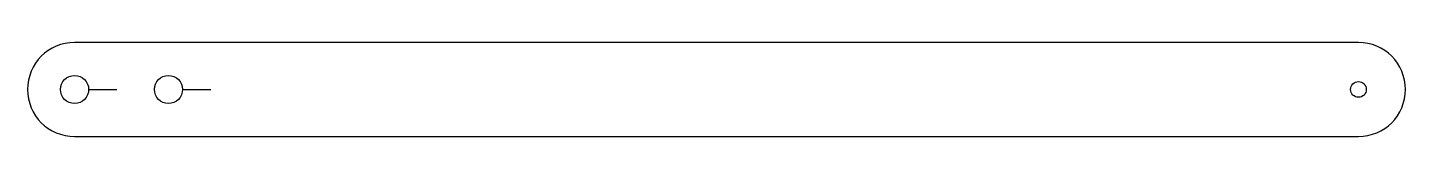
# Model space of a CAD drawing. Header units: millimetres. Extents: x 1806 to 2026, y 1434 to 1449.
import ezdxf

# ---------------------------------------------------------------- set-up
doc = ezdxf.new("R2010")
doc.units = ezdxf.units.MM

msp = doc.modelspace()

# ---------------------------------------------------------------- linework, layer by layer
for p, q in [((1815.69, 1441.69), (1820.19, 1441.69)), ((1830.69, 1441.69), (1835.19, 1441.69))]:
    msp.add_line(p, q)
for points in [[(2018.44, 1449.19), (1813.44, 1449.19)], [(1813.44, 1434.19), (2018.44, 1434.19)]]:
    msp.add_lwpolyline(points)
for centre, radius in [((1813.44, 1441.69), 2.25), ((1828.44, 1441.69), 2.25), ((2018.44, 1441.69), 1.25)]:
    msp.add_circle(centre, radius)
for centre, start, end in [((1813.44, 1441.69), 90, 270), ((2018.44, 1441.69), 270, 90)]:
    msp.add_arc(centre, 7.5, start, end)

doc.saveas('drawing.dxf')
